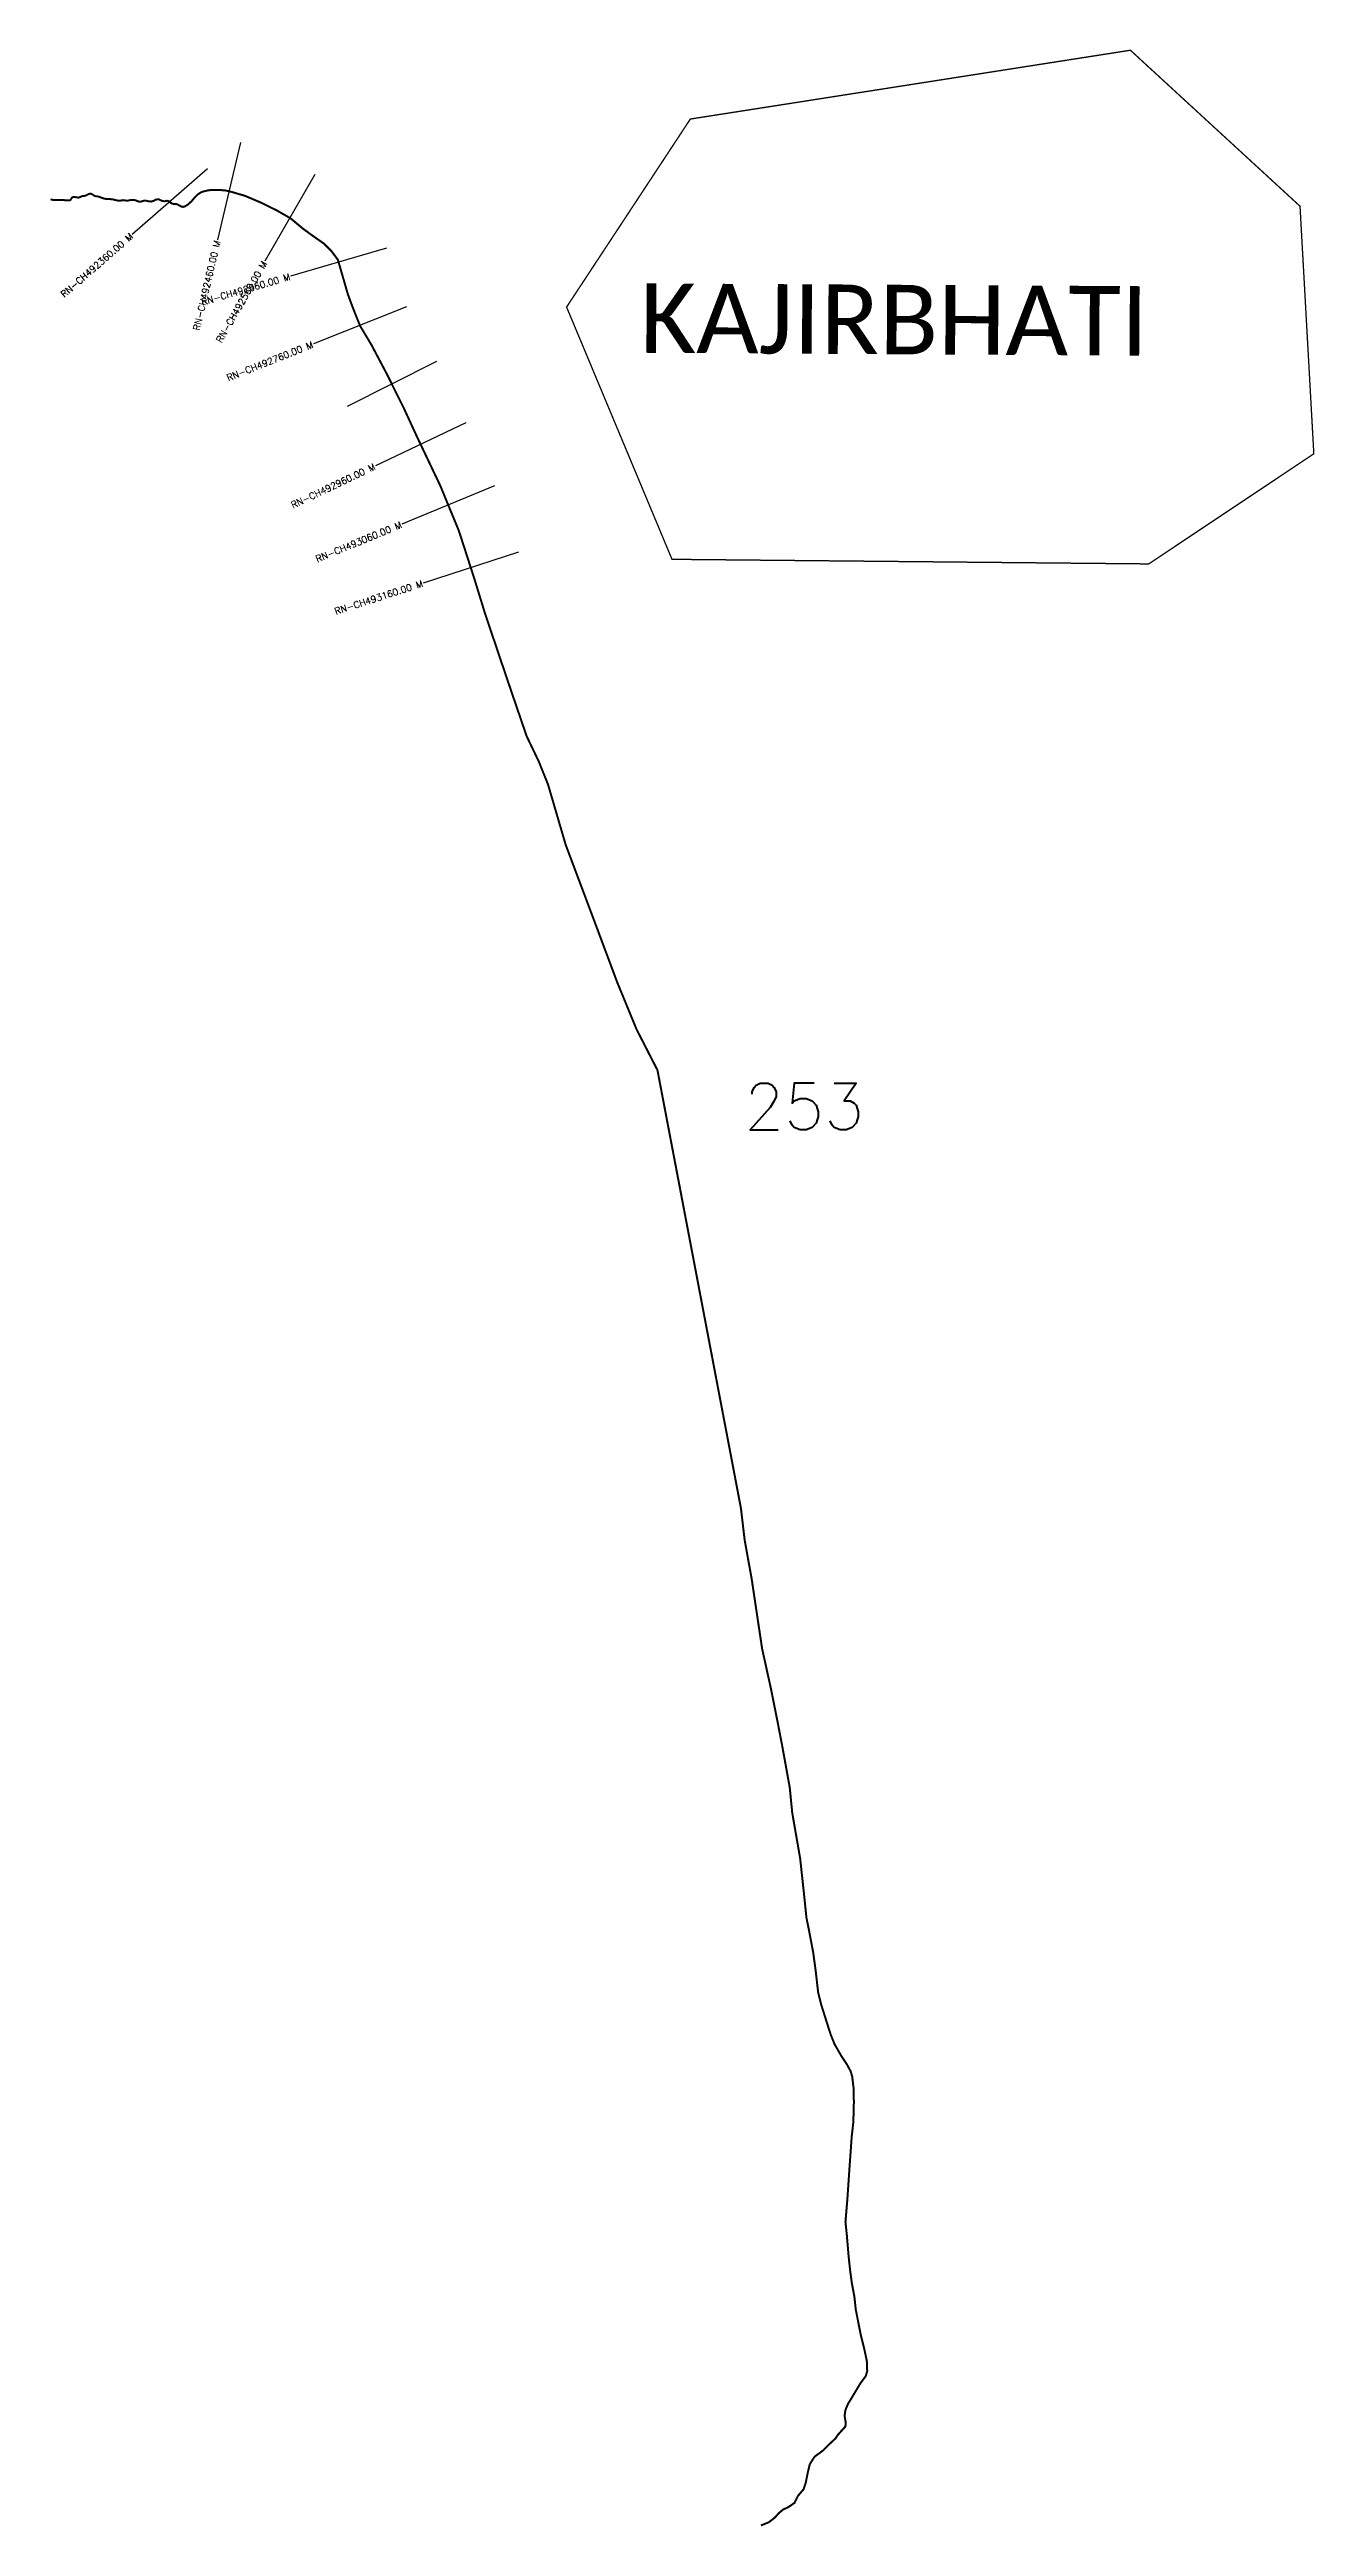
# Model space of a CAD drawing. Header units: metres. Extents: x 316433 to 318329, y 1889434 to 1893145.
import ezdxf
from ezdxf.enums import TextEntityAlignment as Align

# ---------------------------------------------------------------- set-up
doc = ezdxf.new("R2010")
doc.units = ezdxf.units.M
for name, color, linetype in [('CS', 134, 'Continuous'), ('CSMark', 6, 'Continuous'), ('NATURALLY PROTECTED', 3, 'Continuous'), ('VILLAGE NAME', 250, 'Continuous')]:
    doc.layers.add(name, color=color, linetype=linetype)
doc.styles.get("Standard").update_dxf_attribs({"font": 'simplex.shx'})

msp = doc.modelspace()

# ---------------------------------------------------------------- linework, layer by layer
at = {"color": 6, "const_width": 2, "flags": 128}
msp.add_lwpolyline([(317393.7, 1893040.8), (318053.3, 1893143.9), (318307.5, 1892910.2), (318328.2, 1892539.2), (318080.8, 1892374.2), (317366.2, 1892381.1), (317208.2, 1892759.1), (317393.7, 1893040.8)], dxfattribs=at)
at = {"layer": 'CS'}
for p, q in [((316719.3, 1893005.6), (316685, 1892859.6)), ((316669.9, 1892966.4), (316556.9, 1892867.8)), ((316830.8, 1892957.6), (316756, 1892827.6)), ((316938.5, 1892847.2), (316794.5, 1892805.2)), ((316968.1, 1892759.2), (316828.7, 1892703.8)), ((317013.3, 1892677.3), (316879.1, 1892610.3)), ((317057, 1892585.8), (316921.6, 1892521.3)), ((317100.1, 1892491.2), (316961.5, 1892434)), ((317136, 1892391.6), (316993.2, 1892345.5))]:
    msp.add_line(p, q, dxfattribs=at)
at = {"layer": 'NATURALLY PROTECTED', "const_width": 3, "flags": 128}
msp.add_lwpolyline([(316434.7, 1892919.8), (316435.3, 1892919.9), (316443.1, 1892919.5), (316452.1, 1892919.5), (316459.1, 1892919), (316463.4, 1892919), (316464.7, 1892919.5), (316465.7, 1892921.4), (316467.1, 1892923.2), (316469.3, 1892924.2), (316472.6, 1892923.7), (316476.4, 1892923.1), (316478.5, 1892923.5), (316481.2, 1892925.1), (316485, 1892925.6), (316486.7, 1892925.9), (316489.9, 1892927.3), (316491.9, 1892928.4), (316493.3, 1892928.8), (316494.6, 1892929), (316496.1, 1892928.7), (316498.3, 1892927.3), (316500.4, 1892925.9), (316502.5, 1892925), (316506.5, 1892924.7), (316509.6, 1892923.5), (316513.8, 1892921.9), (316518.2, 1892921), (316521.5, 1892920.9), (316524.6, 1892920.8), (316527.5, 1892920.5), (316532.5, 1892919.3), (316535.7, 1892918.6), (316539.1, 1892918.4), (316540.8, 1892918.8), (316543.3, 1892919.3), (316545.8, 1892919), (316548.2, 1892918.6), (316550.1, 1892918.5), (316553.5, 1892919.2), (316557.6, 1892919.7), (316562.2, 1892919.1), (316566.8, 1892917.1), (316570.2, 1892917.1), (316572.3, 1892917.7), (316574.8, 1892918.5), (316577.8, 1892918.5), (316582.3, 1892917.4), (316585.8, 1892917.2), (316589.4, 1892918.3), (316592.5, 1892920.1), (316597, 1892920.6), (316599.1, 1892919.5), (316602.3, 1892918), (316605.6, 1892917.6), (316609.3, 1892918.4), (316613.3, 1892917.2), (316615.5, 1892914.6), (316619.6, 1892913.4), (316623.7, 1892913.4), (316627, 1892911.8), (316631, 1892909.5), (316633.6, 1892909.2), (316636.4, 1892910.1), (316640.4, 1892912.5), (316643, 1892914.9), (316646, 1892917.4), (316650.4, 1892923), (316655.6, 1892928), (316661.4, 1892931.6), (316669.1, 1892933.6), (316676, 1892934.6), (316684.5, 1892934.7), (316696.4, 1892933.9), (316705.5, 1892931.8), (316726.3, 1892925.7), (316751.9, 1892914.8), (316773.8, 1892903.9), (316794.7, 1892891.9), (316812.9, 1892876.7), (316827.1, 1892866.3), (316844.8, 1892853.9), (316855.4, 1892843.3), (316865.4, 1892830), (316871.3, 1892809.7), (316880.3, 1892778.5), (316887.7, 1892758.5), (316898.6, 1892731), (316916, 1892701.9), (316938.1, 1892660.1), (316964, 1892608.1), (316984.1, 1892564.5), (317019, 1892491.2), (317046.7, 1892424), (317069.6, 1892353.1), (317086.6, 1892297.9), (317120, 1892199), (317148.3, 1892116.2), (317166.5, 1892078.2), (317180.4, 1892043.7), (317206.9, 1891953.2), (317248.1, 1891843.6), (317284.1, 1891747.3), (317313, 1891677), (317344.4, 1891615.7), (317469.6, 1890958.8), (317475.1, 1890911.6), (317485.5, 1890854.1), (317501.3, 1890748.6), (317514.2, 1890690.2), (317523.9, 1890641.9), (317531.6, 1890602.1), (317542.7, 1890540.6), (317546.4, 1890503), (317558.3, 1890434.4), (317563.8, 1890383.7), (317567.7, 1890345.8), (317571.6, 1890326.4), (317577.9, 1890293.3), (317581.6, 1890265.7), (317585.2, 1890234.1), (317589.8, 1890215.6), (317597.2, 1890192), (317604.1, 1890170.4), (317610, 1890155.9), (317620.6, 1890137.5), (317628.6, 1890125.5), (317634.1, 1890115.3), (317636.3, 1890107.4), (317638.5, 1890089.5), (317638.8, 1890068.6), (317638, 1890039.2), (317635.6, 1890017.9), (317632.5, 1889974.6), (317629.1, 1889924.5), (317626.2, 1889889.8), (317628.2, 1889870.6), (317631, 1889837.5), (317633.1, 1889817.9), (317635.7, 1889798.5), (317639.5, 1889778.3), (317641.7, 1889758.3), (317649.2, 1889720.2), (317654.4, 1889699.6), (317658.2, 1889681.5), (317658.8, 1889666.5), (317656.7, 1889659), (317649.1, 1889648.8), (317634.6, 1889624.6), (317630.2, 1889617.6), (317626.1, 1889607.8), (317624.9, 1889599.3), (317626.7, 1889588.8), (317626.1, 1889583.3), (317614.5, 1889570.4), (317611.1, 1889565.2), (317601.4, 1889556.2), (317592.1, 1889547), (317579.8, 1889537.9), (317572.8, 1889526.9), (317569.7, 1889514.2), (317566.8, 1889499.6), (317563.4, 1889489.2), (317554.9, 1889479.2), (317549.9, 1889468.9), (317540.5, 1889462.4), (317532.5, 1889458.7), (317526.5, 1889453.6), (317520.2, 1889446.6), (317511.1, 1889439.7), (317499.4, 1889435)], dxfattribs=at)

# ---------------------------------------------------------------- texts
at = {"insert": (317474.4, 1891596.4), "char_height": 70, "attachment_point": 1}
msp.add_mtext_dynamic_manual_height_columns('253', width=95.172, gutter_width=1, heights=[0], dxfattribs=at)
at = {"layer": 'CSMark'}
for s, rotation, p in [('RN-CH492360.00 M', 41.1041, (316556.1, 1892867.1)), ('RN-CH492460.00 M', 76.7588, (316684.7, 1892858.6)), ('RN-CH492660.00 M', 16.2594, (316793.5, 1892804.9)), ('RN-CH492560.00 M', 60.0642, (316755.5, 1892826.8)), ('RN-CH492760.00 M', 21.6701, (316827.7, 1892703.5)), ('RN-CH492960.00 M', 25.4625, (316920.7, 1892520.9)), ('RN-CH493060.00 M', 22.4137, (316960.5, 1892433.6)), ('RN-CH493160.00 M', 17.8989, (316992.3, 1892345.2))]:
    msp.add_text(s, height=10, rotation=rotation, dxfattribs=at).set_placement(p, align=Align.MIDDLE_RIGHT)
at = {"layer": 'VILLAGE NAME', "insert": (317318.6, 1892794.6), "char_height": 104.042, "attachment_point": 1, "rotation": 359.6762}
msp.add_mtext_dynamic_manual_height_columns('{\\fCalibri|b0|i0|c0|p34;KAJIRBHATI}', width=1512.254, gutter_width=520.2, heights=[0], dxfattribs=at)

doc.saveas('drawing.dxf')
